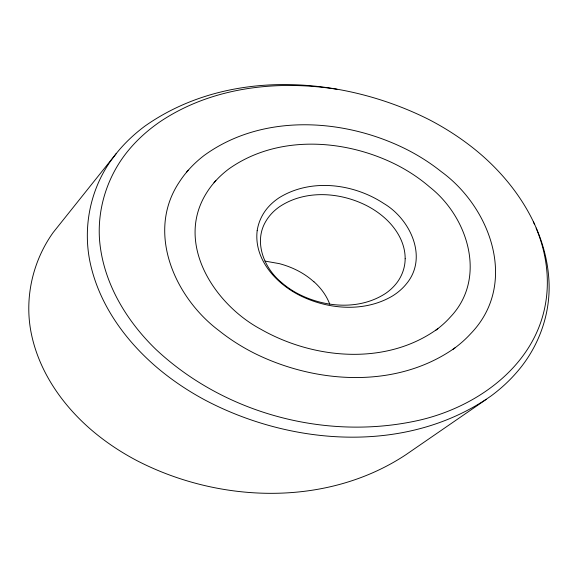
<?xml version="1.0" encoding="UTF-8"?>
<svg xmlns="http://www.w3.org/2000/svg" width="578" height="578" viewBox="0 0 578 578"><rect width="100%" height="100%" fill="white"/><g stroke="black" fill="none" stroke-linecap="round" stroke-linejoin="round"><path stroke-width="0.87" d="M116.323 153.452L111.055 160.438C90.443 189.338 82.878 226.605 89.879 261.343C98.513 303.537 124.819 340.11 157.187 367.673A376.17 283.899 -18.9 0 0 205.306 400.2C292.454 446.05 407.851 454.366 491.221 395.843A141.877 107.075 -18.9 0 0 516.876 372.145C537.822 348.173 549.88 316.484 549.1 284.564C547.626 228.801 513.206 178.58 469.993 145.577A366.82 276.84 -18.9 0 0 429.02 119.588C341.815 75.732 227.631 67.886 144.962 126.076A141.95 107.132 -18.9 0 0 116.323 153.452L53.212 232.443C33.192 260.367 24.724 296.117 30.634 330.024C37.678 369.747 61.702 404.607 92.003 430.465A334.416 252.391 -18.9 0 0 136.907 460.63C219.524 503.308 326.693 507.116 405.922 454.698L486.3 399.355M186.47 172.273L188.305 170.192A100.644 75.956 -18.9 0 1 203.889 155.648C262.694 112.688 345.276 118.129 407.822 150.042A271.841 205.161 -18.9 0 1 441.173 171.579C491.047 207.762 518.538 284.246 470.687 333.701A100.63 75.942 -18.9 0 1 454.994 347.848L452.682 349.567M213.983 182.713L215.861 180.654A83.535 63.045 -18.9 0 1 228.816 168.957C277.715 134.19 345.557 138.85 397.165 165.156A226.063 170.611 -18.9 0 1 429.815 187.135C467.992 217.111 487.297 278.112 450.479 316.917A83.543 63.053 -18.9 0 1 437.878 328.644L435.617 330.392M437.878 328.644C386.552 365.961 314.013 359.487 260.895 329.279C214.424 304.512 174.57 243.454 206.7 192.684A86.136 65.011 -18.9 0 1 215.854 180.654M454.994 347.848C396.66 389.167 315.978 383.944 254.168 353.158A271.848 205.168 -18.9 0 1 219.084 330.703C174.838 297.663 145.591 232.197 179.433 181.875A103.722 78.283 -18.9 0 1 188.298 170.185M264.948 261.09L279.319 263.633A102.494 77.351 -18.9 0 1 313.89 281.84M336.974 89.272C276.804 79.742 211.404 87.213 159.976 121.785A136.935 103.346 -18.9 0 0 129.66 148.929C108.512 173.689 97.357 206.483 99.481 239.025C102.66 281.515 125.679 320.024 155.742 349.242C223.657 412.945 323.528 440.096 414.527 421.254C473.548 409.21 533.133 368.265 545.09 306.015C550.22 279.882 546.333 252.485 536.102 228.043M313.999 281.768C320.812 287.909 326.483 295.481 329.72 304.115M533.357 221.815L534.693 224.69M405.164 258.742C405.113 268.019 401.623 277.151 395.692 284.26A44.159 33.329 -18.9 0 1 385.743 293.321C359.299 310.668 323.673 307.619 296.702 293.053A118.757 89.626 -18.9 0 1 281.811 282.758C264.341 268.669 253.402 242.348 265.685 221.569A45.474 34.319 -18.9 0 1 272.686 212.444A44.13 33.307 -18.9 0 1 279.514 206.729C305.191 189.562 339.922 192.055 366.611 205.609A118.606 89.511 -18.9 0 1 383.676 217.046C395.793 227.421 405.265 242.363 405.164 258.742M257.159 230.701C253.634 260.497 277.808 285.503 303.132 297.034C330.992 309.801 365.628 311.968 392.628 295.9A48.552 36.645 -18.9 0 0 406.688 283.509C428.305 257.123 410.069 218.99 383.871 203.535C353.498 183.508 310.877 178.01 279.058 197.799A48.545 36.638 -18.9 0 0 265.692 210.248C261.249 216.259 258.279 223.303 257.159 230.701"/></g></svg>
